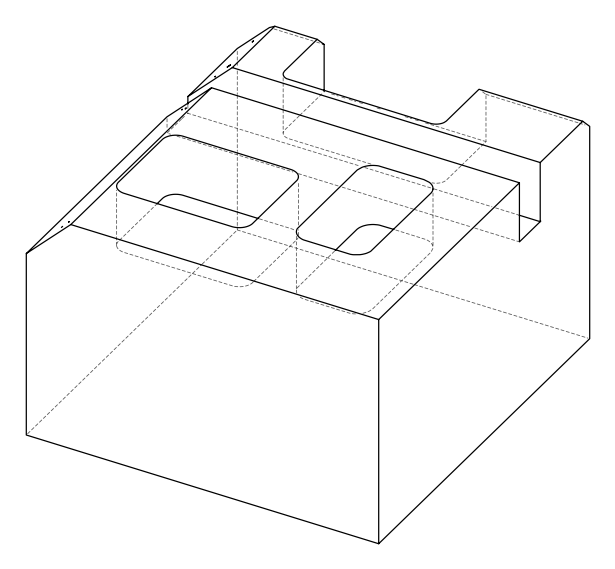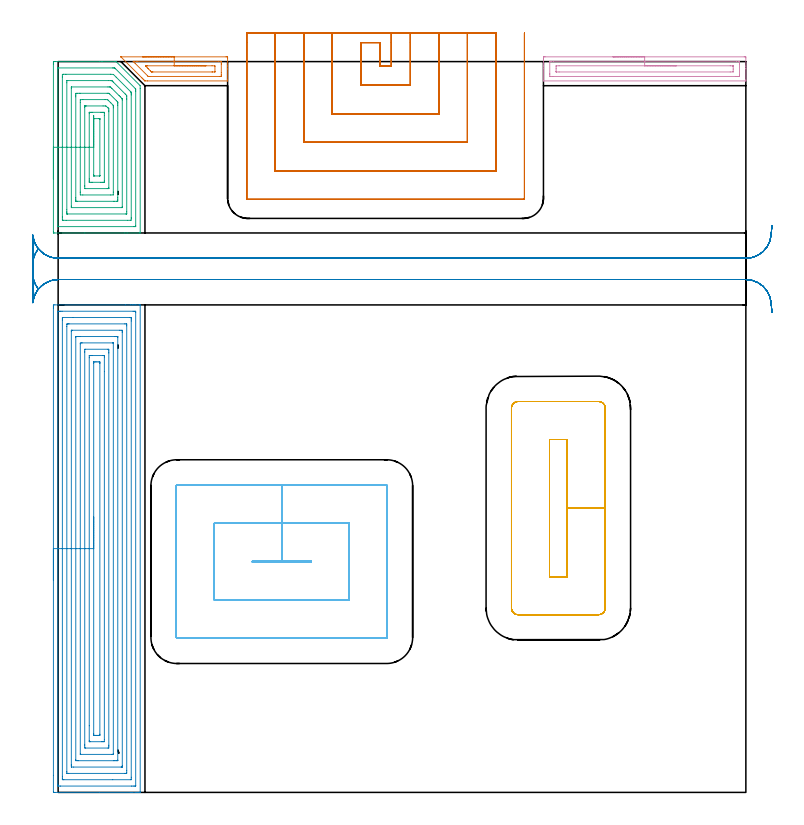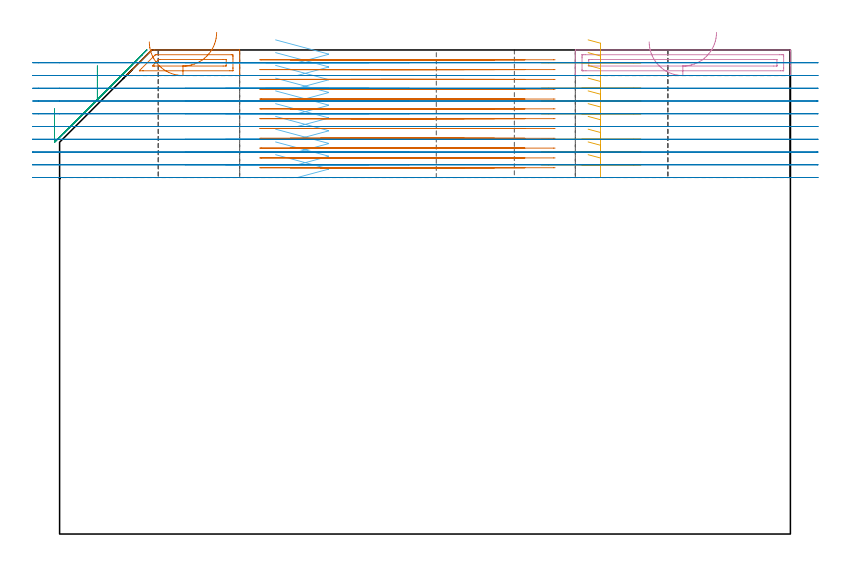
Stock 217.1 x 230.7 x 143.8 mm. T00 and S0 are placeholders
(PLAN: 8 operations, 3 tool changes, 74.8 min)
(1 AREA_MILL | FG_CHAMFER_SURFACE | UGT0205_001 | 0.93 min | 1246 mm3)
(2 AREA_MILL_1 | FG_CHAMFER_SURFACE_1 | UGT0205_001 | 12.73 min | 60939 mm3)
(3 AREA_MILL_2 | FG_CHAMFER_SURFACE_2 | UGT0205_001 | 4.65 min | 23199 mm3)
(4 AREA_MILL_3 | FG_CHAMFER_SURFACE_3 | UGT0205_001 | 1.74 min | 1984 mm3)
(5 MILL_RECTANGULAR_POCKET | POCKET_RECTANGULAR_STRAIGHT | NXT0201_012 | Follow Part, ap 4, ae 75% | 7.1 min | 140665 mm3)
(6 MILL_RECTANGULAR_POCKET_1 | POCKET_RECTANGULAR_STRAIGHT_1 | NXT0201_012 | Follow Part, ap 4, ae 75% | 9.6 min | 199137 mm3)
(7 MILL_SLOT | SLOT_PARTIAL_RECTANGULAR | NXT0201_011 | Follow Part, ap 3, ae 75% | 27.91 min | 186118 mm3)
(8 MILL_RECTANGULAR_SLOT | SLOT_RECTANGULAR | NXT0201_012 | Follow Part, ap 4, ae 75% | 10.14 min | 180454 mm3)
(TOOL UGT0205_001 | Chamfer Mill 20 x 3 x 45 deg. | D20 FL50 Z2)
(TOOL NXT0201_012 | ENDMILL 16mm [2P460-1600-NA 1630] | D16 FL38 Z6)
(TOOL NXT0201_011 | ENDMILL 12mm [2P460-1200-NA 1630] | D12 FL38 Z6)
(OP 1 AREA_MILL)
G17 G21 G94 G90
T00 M6
G54
G17 G0 G90 X26.65 Y232.2 S1061 M3
G43 Z153.8 H0
Z146.2
G94 G1 X26.688 Z145.328 F250.
X26.802 Z144.463
X26.991 Z143.612
X27.253 Z142.78
X27.587 Z141.974
X27.99 Z141.2
X28.459 Z140.464
X28.99 Z139.772
X29.579 Z139.129
X30.222 Z138.539
X30.914 Z138.008
X31.65 Z137.54
X32.424 Z137.137
X33.23 Z136.803
X34.062 Z136.541
X34.914 Z136.352
X35.778 Z136.238
X36.65 Z136.2
X53.009 Y232.199 Z136.201
X53.323 Y232.196 Z136.202
X53.49 Y232.191 Z136.204
X53.5 Y231.886 Z136.509
Y229.272 Z139.121
Y228.496 Z139.902
Y228.4 Z139.998
Y224.914 Z143.485
X53.498 Y224.666 Z143.732
X53.49 Y224.604 Z143.792
X53.451 Y224.6 Z143.8
X28.249
X27.4 Y224.602 Z143.797
X27.397 Y224.603 Z143.796
X27.365 Y224.635 Z143.765
X27.084 Y224.914 Z143.481
X26.923 Y225.076 Z143.322
X26.813 Y225.186 Z143.212
X26.648 Y225.349 Z143.045
X26.481 Y225.518 Z142.88
X19.825 Y232.174 Z136.224
X19.817 Y232.195 Z136.203
X19.818 Y232.197 Z136.202
X19.829 Y232.199 Z136.199
X36.65 Y232.2 Z136.2
Y230.786 Z137.614
X50.589 Y230.785 Z137.615
X51.241 Y230.782 Z137.618
X51.48 Y230.779 Z137.621
X51.49 Y230.773 Z137.627
X51.497 Y230.762 Z137.638
X51.499 Y230.143 Z138.257
X51.5 Y229.888 Z138.512
Y227.273 Z141.127
X51.499 Y226.657 Z141.743
X51.498 Y226.403 Z141.997
X51.49 Y226.146 Z142.254
X51.476 Y226.021 Z142.379
X51.403 Y226.019 Z142.381
X51.241 Y226.016 Z142.384
X51.008 Y226.015 Z142.385
X28.901 Y226.014 Z142.386
X28.575 Y226.015 Z142.385
X28.494 Y226.017 Z142.383
X28.455 Y226.02 Z142.38
X28.438 Y226.024 Z142.376
X28.41 Y226.048 Z142.352
X28.249 Y226.202 Z142.198
X24.307 Y230.143 Z138.257
X23.828 Y230.624 Z137.776
X23.708 Y230.751 Z137.649
X23.688 Y230.773 Z137.627
X23.713 Y230.779 Z137.621
X23.828 Y230.782 Z137.618
X24.062 Y230.784 Z137.616
X24.712 Y230.786 Z137.614
X24.945
X36.65
Y229.372 Z139.028
X48.588 Y229.371 Z139.029
X49.375 Y229.367 Z139.033
X49.472 Y229.365 Z139.035
X49.494 Y229.272 Z139.128
X49.498 Y229.246 Z139.154
X49.499 Y227.501 Z140.899
X49.496 Y227.474 Z140.926
X49.488 Y227.435 Z140.965
X49.472 Y227.434 Z140.966
X48.689 Y227.429 Z140.971
X48.588
X29.917
X29.714 Y227.43 Z140.97
X29.579 Y227.432 Z140.968
X29.475 Y227.436 Z140.964
X29.456 Y227.452 Z140.948
X29.373 Y227.528 Z140.872
X29.134 Y227.765 Z140.635
X28.499 Y228.4 Z140.
X28.249 Y228.65 Z139.75
X27.635 Y229.272 Z139.128
X27.558 Y229.353 Z139.047
X27.844 Y229.365 Z139.035
X28.047 Y229.37 Z139.03
X28.148 Y229.371 Z139.029
X36.65 Y229.372 Z139.028
X37.522 Z139.067
X38.387 Z139.18
X39.238 Z139.369
X40.07 Z139.632
X40.876 Z139.965
X41.65 Z140.368
X42.386 Z140.837
X43.078 Z141.368
X43.721 Z141.957
X44.31 Z142.601
X44.842 Z143.293
X45.31 Z144.028
X45.713 Z144.802
X46.047 Z145.608
X46.309 Z146.44
X46.498 Z147.292
X46.612 Z148.157
X46.65 Z149.028
G0 Z153.8
M5
M2
(OP 2 AREA_MILL_1)
G17 G21 G94 G90
T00 M6
G54
G17 G0 G90 X-1.5 Y66.95 S1061 M3
G43 Z153.8 H0
Z126.4
G94 G1 Y66.988 Z125.528 F250.
Y67.102 Z124.664
Y67.291 Z123.812
Y67.553 Z122.98
Y67.887 Z122.174
Y68.29 Z121.4
Y68.758 Z120.664
Y69.29 Z119.972
Y69.879 Z119.329
Y70.522 Z118.74
Y71.214 Z118.208
Y71.95 Z117.74
Y72.724 Z117.337
Y73.53 Z117.003
Y74.362 Z116.741
Y75.213 Z116.552
Y76.078 Z116.438
Y76.95 Z116.4
Y152.866
X-1.499 Y153.289 Z116.401
X-1.495 Y153.754 Z116.403
X-1.492 Y153.891 Z116.406
X-1.036 Y153.9 Z116.862
X21.302 Z139.198
X22.788 Z140.683
X23.346 Z141.242
X23.671 Z141.567
X24.228 Z142.124
X24.553 Z142.448
X25.558 Z143.457
X25.892 Y153.893 Z143.783
X25.897 Y153.892 Z143.788
X25.9 Y153.735 Z143.8
Y0.165
X25.897 Y0.008 Z143.788
X25.892 Y0.007 Z143.783
X25.558 Y0. Z143.457
X25.204 Z143.103
X24.553 Z142.448
X23.346 Z141.242
X22.788 Z140.683
X13.066 Z130.963
X-1.055 Z116.842
X-1.317 Y0.003 Z116.581
X-1.492 Y0.01 Z116.406
X-1.499 Y0.187 Z116.399
X-1.5 Y5.382 Z116.4
Y76.95
X-0.086 Z117.814
X-0.085 Y151.709 Z117.815
X-0.084 Y151.812 Z117.816
X-0.082 Y151.863 Z117.818
X-0.08 Y151.882 Z117.82
X-0.054 Y151.89 Z117.846
X0.339 Y151.898 Z118.239
X0.729 Y151.899 Z118.629
X1.219 Y151.9 Z119.119
X23.671 Y151.899 Z141.571
X24.164 Y151.897 Z142.064
X24.38 Y151.89 Z142.28
X24.479 Y151.878 Z142.379
X24.485 Y151.573 Z142.385
Y151.503
Y2.191
X24.484 Y2.088 Z142.384
X24.481 Y2.037 Z142.381
X24.48 Y2.018 Z142.38
X24.454 Y2.01 Z142.354
X24.061 Y2.002 Z141.961
X23.671 Y2.001 Z141.571
X23.18 Y2. Z141.08
X0.729 Y2.001 Z118.629
X0.236 Y2.003 Z118.136
X0.02 Y2.01 Z117.92
X-0.079 Y2.022 Z117.821
X-0.085 Y2.327 Z117.815
Y2.397
X-0.086 Y76.95 Z117.814
X1.328 Z119.228
X1.329 Y149.111 Z119.229
X1.331 Y149.718 Z119.231
X1.333 Y149.86 Z119.233
X1.335 Y149.887 Z119.235
X1.371 Y149.893 Z119.271
X1.433 Y149.899 Z119.333
X4.74 Y149.9 Z122.64
X22.609 Y149.899 Z140.509
X22.788 Y149.896 Z140.688
X22.968 Y149.89 Z140.868
X23.065 Y149.88 Z140.965
X23.068 Y149.813 Z140.968
X23.07 Y149.718 Z140.97
X23.071 Y149.431 Z140.971
Y148.825
Y4.789
X23.069 Y4.182 Z140.969
X23.067 Y4.04 Z140.967
X23.065 Y4.013 Z140.965
X23.028 Y4.007 Z140.928
X22.967 Y4.002 Z140.867
X17.233 Y4. Z135.133
X1.791 Z119.691
X1.611 Y4.004 Z119.511
X1.432 Y4.01 Z119.332
X1.335 Y4.02 Z119.235
X1.332 Y4.087 Z119.232
X1.33 Y4.182 Z119.23
X1.329 Y4.468 Z119.229
Y5.075
X1.328 Y76.95 Z119.228
X2.743 Z120.643
Y147.039
X2.746 Y147.677 Z120.646
X2.75 Y147.884 Z120.65
X2.951 Y147.891 Z120.851
X3.376 Y147.9 Z121.276
X3.408 Z121.308
X21.055 Z138.955
X21.455 Y147.895 Z139.355
X21.647 Y147.89 Z139.547
X21.651 Y147.779 Z139.551
X21.656 Y147.292 Z139.556
X21.657 Y6.861 Z139.557
X21.654 Y6.223 Z139.554
X21.65 Y6.016 Z139.55
X21.449 Y6.009 Z139.349
X21.024 Y6. Z138.924
X20.992 Z138.892
X3.345 Z121.245
X2.945 Y6.005 Z120.845
X2.752 Y6.01 Z120.652
X2.749 Y6.121 Z120.649
X2.743 Y6.608 Z120.643
Y76.95
X4.157 Z122.057
Y145.459
X4.158 Y145.665 Z122.058
X4.161 Y145.802 Z122.061
X4.166 Y145.891 Z122.066
X4.179 Y145.894 Z122.079
X4.259 Y145.898 Z122.159
X4.502 Y145.9 Z122.402
X19.503 Z137.403
X20.141 Y145.893 Z138.041
X20.226 Y145.89 Z138.126
X20.237 Y145.562 Z138.137
X20.242 Y145.356 Z138.142
X20.243 Y145.253 Z138.143
Y145.15
Y8.441
X20.242 Y8.235 Z138.142
X20.239 Y8.098 Z138.139
X20.234 Y8.009 Z138.134
X20.22 Y8.006 Z138.12
X20.141 Y8.002 Z138.041
X19.898 Y8. Z137.798
X4.897 Z122.797
X4.259 Y8.007 Z122.159
X4.174 Y8.01 Z122.074
X4.163 Y8.338 Z122.063
X4.158 Y8.544 Z122.058
X4.157 Y8.647 Z122.057
Y8.75
Y76.95
X5.571 Z123.471
X5.572 Y143.696 Z123.472
X5.573 Y143.811 Z123.473
X5.576 Y143.867 Z123.476
X5.578 Y143.887 Z123.478
X5.603 Y143.893 Z123.503
X6.023 Y143.898 Z123.923
X6.479 Y143.9 Z124.379
X6.906 Z124.806
X17.95 Z135.85
X18.377 Y143.896 Z136.277
X18.803 Y143.89 Z136.703
X18.823 Y143.888 Z136.723
X18.824 Y143.87 Z136.724
X18.827 Y143.823 Z136.727
X18.828 Y143.742 Z136.728
X18.829 Y143.62 Z136.729
X18.828 Y10.204 Z136.728
X18.827 Y10.089 Z136.727
X18.824 Y10.033 Z136.724
X18.822 Y10.013 Z136.722
X18.797 Y10.007 Z136.697
X18.377 Y10.002 Z136.277
X17.921 Y10. Z135.821
X17.494 Z135.394
X6.45 Z124.35
X6.023 Y10.004 Z123.923
X5.597 Y10.01 Z123.497
X5.577 Y10.012 Z123.477
X5.576 Y10.03 Z123.476
X5.573 Y10.077 Z123.473
X5.572 Y10.158 Z123.472
X5.571 Y10.28 Z123.471
Y76.95
X6.985 Z124.885
X6.986 Y141.601 Z124.886
X6.987 Y141.682 Z124.887
X6.992 Y141.875 Z124.892
X7.357 Y141.891 Z125.257
X7.574 Y141.899 Z125.474
X17.279 Y141.9 Z135.179
X17.36 Y141.899 Z135.26
X17.381 Y141.897 Z135.281
X17.399 Y141.891 Z135.299
X17.408 Y141.884 Z135.308
X17.41 Y141.864 Z135.31
X17.414 Y141.763 Z135.314
Y12.299
X17.413 Y12.218 Z135.313
X17.408 Y12.025 Z135.308
X17.043 Y12.009 Z134.943
X16.826 Y12.001 Z134.726
X7.121 Y12. Z125.021
X7.04 Y12.001 Z124.94
X7.019 Y12.003 Z124.919
X7.001 Y12.009 Z124.901
X6.992 Y12.015 Z124.892
X6.99 Y12.036 Z124.89
X6.986 Y12.137 Z124.886
X6.985 Y76.95 Z124.885
X8.4 Z126.3
Y139.003
X8.401 Y139.276 Z126.301
X8.407 Y139.896 Z126.307
X8.667 Y139.9 Z126.567
X15.726 Z133.626
X15.993 Y139.896 Z133.893
X15.997 Y139.625 Z133.897
X16. Y139.003 Z133.9
Y138.729
Y14.897
X15.999 Y14.624 Z133.899
X15.993 Y14.004 Z133.893
X15.733 Y14. Z133.633
X8.67 Z126.57
X8.407 Y14.004 Z126.307
X8.403 Y14.275 Z126.303
X8.4 Y14.897 Z126.3
Y15.171
Y76.95
X9.814 Z127.714
Y137.218
X9.818 Y137.842 Z127.718
X9.82 Y137.881 Z127.72
X9.846 Y137.89 Z127.746
X9.93 Y137.895 Z127.83
X10.098 Y137.898 Z127.998
X10.435 Y137.9 Z128.335
X10.643 Z128.543
X14.173 Z132.073
X14.393 Z132.293
X14.503 Y137.898 Z132.403
X14.557 Y137.894 Z132.457
X14.579 Y137.89 Z132.479
X14.58 Y137.875 Z132.48
X14.585 Y137.483 Z132.485
X14.586 Y132.906 Z132.486
X14.585 Y16.682 Z132.485
X14.582 Y16.058 Z132.482
X14.58 Y16.02 Z132.48
X14.554 Y16.01 Z132.454
X14.47 Y16.005 Z132.37
X14.302 Y16.002 Z132.202
X13.965 Y16. Z131.865
X13.757 Z131.657
X10.227 Z128.127
X10.007 Z127.907
X9.897 Y16.002 Z127.797
X9.843 Y16.006 Z127.743
X9.821 Y16.01 Z127.721
X9.82 Y16.025 Z127.72
X9.815 Y16.417 Z127.715
X9.814 Y21.039 Z127.714
Y76.95
X11.228 Z129.128
Y135.522
X11.229 Y135.613 Z129.129
X11.234 Y135.794 Z129.134
X11.238 Y135.891 Z129.138
X11.26 Y135.894 Z129.16
X11.318 Y135.897 Z129.218
X11.738 Y135.9 Z129.638
X12.2 Z130.1
X12.62 Z130.52
X13.082 Y135.897 Z130.982
X13.148 Y135.894 Z131.048
X13.161 Y135.891 Z131.061
X13.166 Y135.824 Z131.066
X13.17 Y135.704 Z131.07
X13.172 Y135.523 Z131.072
Y135.432
Y18.378
X13.171 Y18.287 Z131.071
X13.166 Y18.106 Z131.066
X13.162 Y18.009 Z131.062
X13.14 Y18.006 Z131.04
X13.082 Y18.003 Z130.982
X12.662 Y18. Z130.562
X12.2 Z130.1
X11.78 Z129.68
X11.318 Y18.003 Z129.218
X11.252 Y18.006 Z129.152
X11.239 Y18.009 Z129.139
X11.234 Y18.076 Z129.134
X11.23 Y18.196 Z129.13
X11.228 Y18.377 Z129.128
Y18.468
Y76.95
Y77.822 Z129.166
Y78.686 Z129.28
Y79.538 Z129.469
Y80.37 Z129.731
Y81.176 Z130.065
Y81.95 Z130.468
Y82.686 Z130.936
Y83.378 Z131.468
Y84.021 Z132.057
Y84.61 Z132.7
Y85.142 Z133.392
Y85.61 Z134.128
Y86.013 Z134.902
Y86.347 Z135.708
Y86.609 Z136.54
Y86.798 Z137.391
Y86.912 Z138.256
Y86.95 Z139.128
G0 Z153.8
M5
M2
(OP 3 AREA_MILL_2)
G17 G21 G94 G90
T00 M6
G54
G17 G0 G90 X-1.5 Y193.65 S1061 M3
G43 Z153.8 H0
Z126.4
G94 G1 Y193.688 Z125.528 F250.
Y193.802 Z124.663
Y193.991 Z123.812
Y194.253 Z122.98
Y194.587 Z122.174
Y194.99 Z121.4
Y195.458 Z120.664
Y195.99 Z119.972
Y196.579 Z119.329
Y197.222 Z118.739
Y197.914 Z118.208
Y198.65 Z117.74
Y199.424 Z117.337
Y200.23 Z117.003
Y201.062 Z116.741
Y201.913 Z116.552
Y202.778 Z116.438
Y203.65 Z116.4
Y229.78
X-1.498 Y230.199 Z116.402
X-1.493 Y230.658 Z116.403
X-1.491 Y230.692 Z116.405
X-1.036 Y230.7 Z116.86
X13.082 Z130.976
X13.848 Z131.747
X13.965 Z131.863
X17.935 Z135.834
X18.263 Y230.699 Z136.161
X18.299 Y230.69 Z136.196
X18.341 Y230.66 Z136.24
X25.893 Y223.106 Z143.793
X25.9 Y222.234 Z143.8
Y176.658
X25.895 Y176.61 Z143.793
X25.778 Y176.6 Z143.676
X21.79 Z139.689
X21.024 Z138.917
X8.411 Z126.307
X-1.055 Z116.841
X-1.423 Y176.604 Z116.473
X-1.491 Y176.61 Z116.405
X-1.498 Y176.68 Z116.398
X-1.5 Y177.101 Z116.4
Y203.65
X-0.086 Z117.814
Y228.429
X-0.084 Y228.634 Z117.816
X-0.082 Y228.683 Z117.818
X-0.08 Y228.688 Z117.82
X-0.056 Y228.692 Z117.844
X0.009 Y228.696 Z117.909
X0.189 Y228.699 Z118.089
X17.225 Y228.7 Z135.125
X17.494 Y228.697 Z135.394
X17.764 Y228.693 Z135.664
X17.839 Y228.69 Z135.739
X17.882 Y228.656 Z135.782
X17.962 Y228.582 Z135.862
X18.12 Y228.429 Z136.02
X24.315 Y222.234 Z142.215
X24.407 Y222.138 Z142.307
X24.461 Y222.078 Z142.361
X24.479 Y222.051 Z142.379
X24.48 Y222.029 Z142.38
X24.484 Y221.826 Z142.384
X24.486 Y221.417 Z142.386
Y221.349
Y178.871
X24.484 Y178.666 Z142.384
X24.481 Y178.617 Z142.381
X24.48 Y178.612 Z142.38
X24.455 Y178.608 Z142.355
X24.39 Y178.604 Z142.29
X24.211 Y178.601 Z142.111
X23.941 Y178.6 Z141.841
X0.116 Y178.601 Z118.016
X-0.008 Y178.604 Z117.892
X-0.047 Y178.607 Z117.853
X-0.079 Y178.613 Z117.821
X-0.081 Y178.671 Z117.819
X-0.085 Y178.802 Z117.815
X-0.086 Y203.65 Z117.814
X1.328 Z119.228
X1.329 Y225.774 Z119.229
X1.33 Y226.056 Z119.23
X1.335 Y226.659 Z119.235
X1.575 Y226.696 Z119.475
X1.611 Y226.698 Z119.511
X2.453 Y226.7 Z120.353
X16.572 Y226.699 Z134.472
X16.612 Y226.698 Z134.512
X17.429 Y226.659 Z135.329
X17.494 Y226.599 Z135.394
X18.327 Y225.774 Z136.227
X22.788 Y221.312 Z140.688
X22.997 Y221.095 Z140.897
X23.048 Y221.041 Z140.948
X23.065 Y221.003 Z140.965
X23.067 Y220.937 Z140.967
X23.07 Y220.748 Z140.97
X23.071 Y220.465 Z140.971
Y220.181
Y181.526
X23.07 Y181.244 Z140.97
X23.064 Y180.641 Z140.964
X22.825 Y180.604 Z140.725
X22.788 Y180.602 Z140.688
X21.947 Y180.6 Z139.847
X2.534 Z120.434
X1.65 Y180.602 Z119.55
X1.611 Y180.606 Z119.511
X1.335 Y180.641 Z119.235
X1.332 Y180.921 Z119.232
X1.329 Y181.526 Z119.229
Y181.809
X1.328 Y203.65 Z119.228
X2.743 Z120.643
Y224.004
X2.746 Y224.636 Z120.646
X2.749 Y224.679 Z120.649
X2.753 Y224.69 Z120.653
X2.77 Y224.693 Z120.67
X2.856 Y224.697 Z120.756
X3.029 Y224.699 Z120.929
X15.919 Z133.819
X16.612 Y224.691 Z134.512
X16.813 Y224.688 Z134.713
X16.901 Y224.682 Z134.801
X16.944 Y224.676 Z134.844
X16.964 Y224.672 Z134.864
X17.037 Y224.603 Z134.937
X17.341 Y224.308 Z135.241
X17.494 Y224.157 Z135.394
X21.186 Y220.465 Z139.086
X21.349 Y220.296 Z139.249
X21.65 Y219.983 Z139.55
X21.654 Y219.833 Z139.554
X21.656 Y219.58 Z139.556
X21.657 Y218.944 Z139.557
Y218.695
Y183.296
X21.654 Y182.664 Z139.554
X21.651 Y182.621 Z139.551
X21.647 Y182.61 Z139.547
X21.63 Y182.607 Z139.53
X21.544 Y182.603 Z139.444
X21.37 Y182.601 Z139.27
X2.949 Z120.849
X2.83 Y182.604 Z120.73
X2.771 Y182.608 Z120.671
X2.749 Y182.612 Z120.649
X2.748 Y182.63 Z120.648
X2.744 Y183.045 Z120.644
X2.743 Y183.296 Z120.643
Y183.931
Y203.65
X4.157 Z122.057
Y222.336
X4.158 Y222.439 Z122.058
X4.162 Y222.642 Z122.062
X4.164 Y222.692 Z122.064
X4.173 Y222.694 Z122.073
X4.201 Y222.697 Z122.101
X4.259 Y222.699 Z122.159
X15.729 Z133.629
X16.149 Y222.698 Z134.049
X16.38 Y222.693 Z134.28
X16.494 Y222.689 Z134.394
X16.612 Y222.578 Z134.512
X16.965 Y222.234 Z134.865
X19.259 Y219.943 Z137.159
X19.622 Y219.58 Z137.522
X20.141 Y219.053 Z138.041
X20.226 Y218.964 Z138.126
X20.236 Y218.796 Z138.136
X20.24 Y218.695 Z138.14
X20.242 Y218.593 Z138.142
X20.243 Y184.964 Z138.143
X20.242 Y184.861 Z138.142
X20.238 Y184.658 Z138.138
X20.236 Y184.608 Z138.136
X20.227 Y184.606 Z138.127
X20.199 Y184.603 Z138.099
X20.141 Y184.601 Z138.041
X4.259 Z122.159
X4.192 Y184.602 Z122.092
X4.174 Y184.605 Z122.074
X4.168 Y184.608 Z122.068
X4.164 Y184.625 Z122.064
X4.16 Y184.759 Z122.06
X4.157 Y184.963 Z122.057
Y185.066
Y203.65
X5.571 Z123.471
Y219.58
X5.572 Y220.032 Z123.472
X5.576 Y220.465 Z123.476
X5.578 Y220.682 Z123.478
X5.794 Y220.694 Z123.694
X6.023 Y220.697 Z123.923
X6.671 Y220.7 Z124.571
X6.906 Z124.806
X15.495 Z133.395
X15.729 Y220.697 Z133.629
X15.964 Y220.693 Z133.864
X16.03 Y220.69 Z133.93
X16.075 Y220.665 Z133.975
X16.146 Y220.599 Z134.046
X16.287 Y220.465 Z134.187
X18.377 Y218.374 Z136.277
X18.657 Y218.089 Z136.557
X18.796 Y217.944 Z136.696
X18.822 Y217.91 Z136.722
X18.825 Y217.874 Z136.725
X18.826 Y217.81 Z136.726
X18.829 Y217.356 Z136.729
Y216.925
Y187.72
X18.828 Y187.268 Z136.728
X18.824 Y186.835 Z136.724
X18.822 Y186.618 Z136.722
X18.606 Y186.606 Z136.506
X18.377 Y186.603 Z136.277
X17.729 Y186.6 Z135.629
X17.494 Z135.394
X6.023 Y186.601 Z123.923
X5.789 Y186.603 Z123.689
X5.632 Y186.607 Z123.532
X5.581 Y186.61 Z123.481
X5.578 Y186.631 Z123.478
X5.575 Y186.684 Z123.475
X5.572 Y186.835 Z123.472
X5.571 Y187.289 Z123.471
Y187.72
Y203.65
X6.985 Z124.885
Y217.81
X6.99 Y218.61 Z124.89
X6.992 Y218.695 Z124.892
X7.783 Y218.7 Z125.683
X14.847 Z132.747
X15.596 Y218.695 Z133.496
X15.729 Y218.566 Z133.629
X16.493 Y217.81 Z134.393
X16.612 Y217.691 Z134.512
X17.368 Y216.925 Z135.268
X17.408 Y216.87 Z135.308
X17.41 Y216.823 Z135.31
X17.413 Y216.723 Z135.313
X17.414 Y216.522 Z135.314
X17.415 Y216.119 Z135.315
X17.414 Y189.49 Z135.314
X17.41 Y188.69 Z135.31
X17.408 Y188.605 Z135.308
X16.617 Y188.6 Z134.517
X7.793 Z125.693
X6.992 Y188.605 Z124.892
X6.986 Y189.41 Z124.886
X6.985 Y189.49 Z124.885
Y203.65
X8.399 Z126.299
X8.4 Y216.311 Z126.3
X8.403 Y216.583 Z126.303
X8.406 Y216.66 Z126.306
X8.409 Y216.691 Z126.309
X8.424 Y216.693 Z126.324
X8.506 Y216.697 Z126.406
X8.67 Y216.699 Z126.57
X8.894 Y216.7 Z126.794
X14.189 Y216.699 Z132.089
X14.847 Y216.692 Z132.747
X15.083 Y216.688 Z132.983
X15.729 Y216.115 Z133.629
X15.81 Y216.04 Z133.71
X15.895 Y215.947 Z133.795
X15.994 Y215.831 Z133.894
X15.996 Y215.773 Z133.896
X15.999 Y215.155 Z133.899
X16. Y214.883 Z133.9
Y190.989
X15.997 Y190.717 Z133.897
X15.994 Y190.641 Z133.894
X15.991 Y190.609 Z133.891
X15.976 Y190.607 Z133.876
X15.894 Y190.603 Z133.794
X15.729 Y190.601 Z133.629
X15.505 Y190.6 Z133.405
X8.67 Y190.601 Z126.57
X8.443 Y190.604 Z126.343
X8.409 Y190.61 Z126.309
X8.406 Y190.618 Z126.306
X8.403 Y190.644 Z126.303
X8.4 Y191.26 Z126.3
Y191.532
X8.399 Y203.65 Z126.299
X9.814 Z127.714
Y214.27
X9.816 Y214.581 Z127.716
X9.818 Y214.658 Z127.718
X9.82 Y214.688 Z127.72
X9.864 Y214.692 Z127.764
X10.008 Y214.698 Z127.908
X10.435 Y214.7 Z128.335
X10.889 Z128.789
X13.536 Z131.436
X13.965 Y214.699 Z131.865
X14.421 Y214.697 Z132.321
X14.555 Y214.69 Z132.455
X14.58 Y214.684 Z132.48
X14.582 Y214.639 Z132.482
X14.584 Y214.533 Z132.484
X14.586 Y214.27 Z132.486
Y213.646
Y193.03
X14.584 Y192.719 Z132.484
X14.582 Y192.642 Z132.482
X14.58 Y192.612 Z132.48
X14.536 Y192.608 Z132.436
X14.392 Y192.602 Z132.292
X13.965 Y192.6 Z131.865
X13.511 Z131.411
X10.864 Z128.764
X10.435 Y192.601 Z128.335
X9.979 Y192.603 Z127.879
X9.845 Y192.61 Z127.745
X9.82 Y192.615 Z127.72
X9.818 Y192.661 Z127.718
X9.815 Y192.767 Z127.715
X9.814 Y193.03 Z127.714
Y193.654
Y203.65
X11.228 Z129.128
Y212.5
X11.23 Y212.588 Z129.13
X11.234 Y212.678 Z129.134
X11.236 Y212.691 Z129.136
X11.244 Y212.694 Z129.144
X11.268 Y212.698 Z129.168
X11.318 Y212.699 Z129.218
X12.883 Z130.783
X13.082 Y212.695 Z130.982
X13.148 Y212.691 Z131.048
X13.165 Y212.688 Z131.065
X13.168 Y212.649 Z131.068
X13.17 Y212.59 Z131.07
X13.172 Y212.5 Z131.072
Y212.41
X13.171 Y194.8 Z131.071
X13.17 Y194.712 Z131.07
X13.166 Y194.622 Z131.066
X13.164 Y194.609 Z131.064
X13.156 Y194.606 Z131.056
X13.132 Y194.602 Z131.032
X13.082 Y194.601 Z130.982
X11.517 Z129.417
X11.318 Y194.605 Z129.218
X11.252 Y194.609 Z129.152
X11.235 Y194.612 Z129.135
X11.232 Y194.651 Z129.132
X11.23 Y194.71 Z129.13
X11.228 Y194.8 Z129.128
Y194.89
Y203.65
Y204.522 Z129.166
Y205.386 Z129.28
Y206.238 Z129.469
Y207.07 Z129.731
Y207.876 Z130.065
Y208.65 Z130.468
Y209.386 Z130.936
Y210.078 Z131.467
Y210.721 Z132.057
Y211.31 Z132.7
Y211.842 Z133.392
Y212.31 Z134.128
Y212.713 Z134.902
Y213.047 Z135.708
Y213.309 Z136.54
Y213.498 Z137.391
Y213.612 Z138.256
Y213.65 Z139.128
G0 Z153.8
M5
M2
(OP 4 AREA_MILL_3)
G17 G21 G94 G90
T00 M6
G54
G17 G0 G90 X175.15 Y232.2 S1061 M3
G43 Z153.8 H0
Z146.2
G94 G1 X175.188 Z145.328 F250.
X175.302 Z144.464
X175.491 Z143.612
X175.753 Z142.78
X176.087 Z141.974
X176.49 Z141.2
X176.958 Z140.464
X177.49 Z139.772
X178.079 Z139.129
X178.722 Z138.54
X179.414 Z138.008
X180.15 Z137.54
X180.924 Z137.137
X181.73 Z136.803
X182.562 Z136.541
X183.414 Z136.352
X184.278 Z136.238
X185.15 Z136.2
X216.59 Y232.199 Z136.201
X216.905 Y232.196
X217.09 Y232.192 Z136.204
X217.1 Y231.886 Z136.509
Y229.272 Z139.122
Y228.532 Z139.866
Y228.4 Z139.998
Y224.914 Z143.484
X217.098 Y224.693 Z143.705
X217.09 Y224.604 Z143.791
X217.033 Y224.6 Z143.8
X153.267
X153.21 Y224.604 Z143.791
X153.2 Y224.695 Z143.703
Y228.532 Z139.866
Y229.272 Z139.122
Y231.517 Z136.879
X153.204 Y231.886 Z136.509
X153.21 Y232.192 Z136.204
X153.395 Y232.196 Z136.201
X153.71 Y232.2 Z136.2
X185.15
Y230.786 Z137.614
X214.166
X214.819 Y230.784 Z137.616
X215.056 Y230.781 Z137.619
X215.086 Y230.779 Z137.621
X215.09 Y230.77 Z137.63
X215.097 Y230.741 Z137.659
X215.1 Y230.143 Z138.257
Y229.867 Z138.533
X215.099 Y226.381 Z142.019
X215.093 Y226.104 Z142.296
X215.09 Y226.029 Z142.371
X215.061 Y226.021 Z142.379
X214.982 Y226.019 Z142.381
X214.819 Y226.016 Z142.384
X214.586 Y226.015 Z142.385
X213.933 Y226.014 Z142.386
X156.134
X155.481 Y226.016 Z142.384
X155.244 Y226.019 Z142.381
X155.214 Y226.021 Z142.379
X155.21 Y226.03 Z142.37
X155.203 Y226.059 Z142.341
X155.2 Y226.657 Z141.743
Y226.934 Z141.466
X155.201 Y230.419 Z137.981
X155.207 Y230.697 Z137.703
X155.21 Y230.771 Z137.629
X155.239 Y230.779 Z137.621
X155.318 Y230.782 Z137.618
X155.481 Y230.784 Z137.616
X155.714 Y230.786 Z137.614
X156.367
X185.15
Y229.372 Z139.028
X212.162 Y229.371 Z139.029
X212.948 Y229.37 Z139.03
X213.047 Y229.367 Z139.033
X213.077 Y229.365 Z139.035
X213.09 Y229.355 Z139.045
X213.094 Y229.323 Z139.077
X213.098 Y229.272 Z139.128
X213.1 Y229.22 Z139.18
Y228.348 Z140.052
X213.098 Y227.528 Z140.872
X213.096 Y227.48 Z140.92
X213.089 Y227.436 Z140.964
X212.162 Y227.429 Z140.971
X158.138
X157.352 Y227.43 Z140.97
X157.253 Y227.433 Z140.967
X157.224 Y227.435 Z140.965
X157.21 Y227.445 Z140.955
X157.206 Y227.477 Z140.923
X157.202 Y227.528 Z140.872
X157.2 Y227.58 Z140.82
Y228.452 Z139.948
X157.202 Y229.272 Z139.128
X157.204 Y229.32 Z139.08
X157.211 Y229.365 Z139.035
X158.138 Y229.371 Z139.029
X185.15 Y229.372 Z139.028
X186.022 Z139.066
X186.886 Z139.18
X187.738 Z139.369
X188.57 Z139.631
X189.376 Z139.965
X190.15 Z140.368
X190.886 Z140.837
X191.578 Z141.368
X192.221 Z141.957
X192.81 Z142.601
X193.342 Z143.293
X193.81 Z144.028
X194.213 Z144.802
X194.547 Z145.608
X194.809 Z146.44
X194.998 Z147.292
X195.112 Z148.157
X195.15 Z149.028
G0 Z153.8
M5
M2
(OP 5 MILL_RECTANGULAR_POCKET)
G17 G21 G94 G90
T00 M6
G54
G17 G0 G90 X157.009 Y68.1 S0 M3
G43 Z153.8 H1
Z146.8
G94 G1 X160.7 Z145.811 F250.
Y89.75 Z140.01
Y111.4 F500.
X155.1
Y68.1
X160.7
Y89.75
X172.7
Y121.3
G3 X170.6 Y123.4 R2.1
G1 X145.2
G3 X143.1 Y121.3 R2.1
G1 Y58.2
G3 X145.2 Y56.1 R2.1
G1 X170.6
G3 X172.7 Y58.2 R2.1
G1 Y89.75
Y90.75
G0 X157.009 Y68.1 Z143.01
G1 X160.7 Z142.021 F250.
Y89.75 Z136.22
Y111.4 F500.
X155.1
Y68.1
X160.7
Y89.75
X172.7
Y121.3
G3 X170.6 Y123.4 R2.1
G1 X145.2
G3 X143.1 Y121.3 R2.1
G1 Y58.2
G3 X145.2 Y56.1 R2.1
G1 X170.6
G3 X172.7 Y58.2 R2.1
G1 Y89.75
Y90.75
G0 X157.009 Y68.1 Z139.22
G1 X160.7 Z138.231 F250.
Y89.75 Z132.43
Y111.4 F500.
X155.1
Y68.1
X160.7
Y89.75
X172.7
Y121.3
G3 X170.6 Y123.4 R2.1
G1 X145.2
G3 X143.1 Y121.3 R2.1
G1 Y58.2
G3 X145.2 Y56.1 R2.1
G1 X170.6
G3 X172.7 Y58.2 R2.1
G1 Y89.75
Y90.75
G0 X157.009 Y68.1 Z135.43
G1 X160.7 Z134.441 F250.
Y89.75 Z128.64
Y111.4 F500.
X155.1
Y68.1
X160.7
Y89.75
X172.7
Y121.3
G3 X170.6 Y123.4 R2.1
G1 X145.2
G3 X143.1 Y121.3 R2.1
G1 Y58.2
G3 X145.2 Y56.1 R2.1
G1 X170.6
G3 X172.7 Y58.2 R2.1
G1 Y89.75
Y90.75
G0 X157.009 Y68.1 Z131.64
G1 X160.7 Z130.651 F250.
Y89.75 Z124.85
Y111.4 F500.
X155.1
Y68.1
X160.7
Y89.75
X172.7
Y121.3
G3 X170.6 Y123.4 R2.1
G1 X145.2
G3 X143.1 Y121.3 R2.1
G1 Y58.2
G3 X145.2 Y56.1 R2.1
G1 X170.6
G3 X172.7 Y58.2 R2.1
G1 Y89.75
Y90.75
G0 X157.009 Y68.1 Z127.85
G1 X160.7 Z126.861 F250.
Y89.75 Z121.06
Y111.4 F500.
X155.1
Y68.1
X160.7
Y89.75
X172.7
Y121.3
G3 X170.6 Y123.4 R2.1
G1 X145.2
G3 X143.1 Y121.3 R2.1
G1 Y58.2
G3 X145.2 Y56.1 R2.1
G1 X170.6
G3 X172.7 Y58.2 R2.1
G1 Y89.75
Y90.75
G0 X157.009 Y68.1 Z124.06
G1 X160.7 Z123.071 F250.
Y89.75 Z117.27
Y111.4 F500.
X155.1
Y68.1
X160.7
Y89.75
X172.7
Y121.3
G3 X170.6 Y123.4 R2.1
G1 X145.2
G3 X143.1 Y121.3 R2.1
G1 Y58.2
G3 X145.2 Y56.1 R2.1
G1 X170.6
G3 X172.7 Y58.2 R2.1
G1 Y89.75
Y90.75
G0 X157.009 Y68.1 Z120.27
G1 X160.7 Z119.281 F250.
Y89.75 Z113.48
Y111.4 F500.
X155.1
Y68.1
X160.7
Y89.75
X172.7
Y121.3
G3 X170.6 Y123.4 R2.1
G1 X145.2
G3 X143.1 Y121.3 R2.1
G1 Y58.2
G3 X145.2 Y56.1 R2.1
G1 X170.6
G3 X172.7 Y58.2 R2.1
G1 Y89.75
Y90.75
G0 X157.009 Y68.1 Z116.48
G1 X160.7 Z115.491 F250.
Y89.75 Z109.69
Y111.4 F500.
X155.1
Y68.1
X160.7
Y89.75
X172.7
Y121.3
G3 X170.6 Y123.4 R2.1
G1 X145.2
G3 X143.1 Y121.3 R2.1
G1 Y58.2
G3 X145.2 Y56.1 R2.1
G1 X170.6
G3 X172.7 Y58.2 R2.1
G1 Y89.75
Y90.75
G0 X157.009 Y68.1 Z112.69
G1 X160.7 Z111.701 F250.
Y89.75 Z105.9
Y111.4 F500.
X155.1
Y68.1
X160.7
Y89.75
X172.7
Y121.3
G3 X170.6 Y123.4 R2.1
G1 X145.2
G3 X143.1 Y121.3 R2.1
G1 Y58.2
G3 X145.2 Y56.1 R2.1
G1 X170.6
G3 X172.7 Y58.2 R2.1
G1 Y89.75
Y90.75
G0 Z153.8
M5
M2
(OP 6 MILL_RECTANGULAR_POCKET_1)
G17 G21 G94 G90
T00 M6
G54
G17 G0 G90 X64.159 Y72.7 S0 M3
G43 Z153.8 H1
Z146.8
G94 G1 X79.9 Z142.582 F250.
Y73. Z142.502
X70.6 Z140.01
X61.3 F500.
Y72.7
X79.9
Y73.
X70.6
Y85.
X49.3
Y60.7
X91.9
Y85.
X70.6
Y97.
X37.5
G3 X37.3 Y96.8 R0.2
G1 Y48.9
G3 X37.5 Y48.7 R0.2
G1 X103.7
G3 X103.9 Y48.9 R0.2
G1 Y96.8
G3 X103.7 Y97. R0.2
G1 X70.6
X69.6
G0 X64.159 Y72.7 Z143.01
G1 X79.9 Z138.792 F250.
Y73. Z138.712
X70.6 Z136.22
X61.3 F500.
Y72.7
X79.9
Y73.
X70.6
Y85.
X49.3
Y60.7
X91.9
Y85.
X70.6
Y97.
X37.5
G3 X37.3 Y96.8 R0.2
G1 Y48.9
G3 X37.5 Y48.7 R0.2
G1 X103.7
G3 X103.9 Y48.9 R0.2
G1 Y96.8
G3 X103.7 Y97. R0.2
G1 X70.6
X69.6
G0 X64.159 Y72.7 Z139.22
G1 X79.9 Z135.002 F250.
Y73. Z134.922
X70.6 Z132.43
X61.3 F500.
Y72.7
X79.9
Y73.
X70.6
Y85.
X49.3
Y60.7
X91.9
Y85.
X70.6
Y97.
X37.5
G3 X37.3 Y96.8 R0.2
G1 Y48.9
G3 X37.5 Y48.7 R0.2
G1 X103.7
G3 X103.9 Y48.9 R0.2
G1 Y96.8
G3 X103.7 Y97. R0.2
G1 X70.6
X69.6
G0 X64.159 Y72.7 Z135.43
G1 X79.9 Z131.212 F250.
Y73. Z131.132
X70.6 Z128.64
X61.3 F500.
Y72.7
X79.9
Y73.
X70.6
Y85.
X49.3
Y60.7
X91.9
Y85.
X70.6
Y97.
X37.5
G3 X37.3 Y96.8 R0.2
G1 Y48.9
G3 X37.5 Y48.7 R0.2
G1 X103.7
G3 X103.9 Y48.9 R0.2
G1 Y96.8
G3 X103.7 Y97. R0.2
G1 X70.6
X69.6
G0 X64.159 Y72.7 Z131.64
G1 X79.9 Z127.422 F250.
Y73. Z127.342
X70.6 Z124.85
X61.3 F500.
Y72.7
X79.9
Y73.
X70.6
Y85.
X49.3
Y60.7
X91.9
Y85.
X70.6
Y97.
X37.5
G3 X37.3 Y96.8 R0.2
G1 Y48.9
G3 X37.5 Y48.7 R0.2
G1 X103.7
G3 X103.9 Y48.9 R0.2
G1 Y96.8
G3 X103.7 Y97. R0.2
G1 X70.6
X69.6
G0 X64.159 Y72.7 Z127.85
G1 X79.9 Z123.632 F250.
Y73. Z123.552
X70.6 Z121.06
X61.3 F500.
Y72.7
X79.9
Y73.
X70.6
Y85.
X49.3
Y60.7
X91.9
Y85.
X70.6
Y97.
X37.5
G3 X37.3 Y96.8 R0.2
G1 Y48.9
G3 X37.5 Y48.7 R0.2
G1 X103.7
G3 X103.9 Y48.9 R0.2
G1 Y96.8
G3 X103.7 Y97. R0.2
G1 X70.6
X69.6
G0 X64.159 Y72.7 Z124.06
G1 X79.9 Z119.842 F250.
Y73. Z119.762
X70.6 Z117.27
X61.3 F500.
Y72.7
X79.9
Y73.
X70.6
Y85.
X49.3
Y60.7
X91.9
Y85.
X70.6
Y97.
X37.5
G3 X37.3 Y96.8 R0.2
G1 Y48.9
G3 X37.5 Y48.7 R0.2
G1 X103.7
G3 X103.9 Y48.9 R0.2
G1 Y96.8
G3 X103.7 Y97. R0.2
G1 X70.6
X69.6
G0 X64.159 Y72.7 Z120.27
G1 X79.9 Z116.052 F250.
Y73. Z115.972
X70.6 Z113.48
X61.3 F500.
Y72.7
X79.9
Y73.
X70.6
Y85.
X49.3
Y60.7
X91.9
Y85.
X70.6
Y97.
X37.5
G3 X37.3 Y96.8 R0.2
G1 Y48.9
G3 X37.5 Y48.7 R0.2
G1 X103.7
G3 X103.9 Y48.9 R0.2
G1 Y96.8
G3 X103.7 Y97. R0.2
G1 X70.6
X69.6
G0 X64.159 Y72.7 Z116.48
G1 X79.9 Z112.262 F250.
Y73. Z112.182
X70.6 Z109.69
X61.3 F500.
Y72.7
X79.9
Y73.
X70.6
Y85.
X49.3
Y60.7
X91.9
Y85.
X70.6
Y97.
X37.5
G3 X37.3 Y96.8 R0.2
G1 Y48.9
G3 X37.5 Y48.7 R0.2
G1 X103.7
G3 X103.9 Y48.9 R0.2
G1 Y96.8
G3 X103.7 Y97. R0.2
G1 X70.6
X69.6
G0 X64.159 Y72.7 Z112.69
G1 X79.9 Z108.472 F250.
Y73. Z108.392
X70.6 Z105.9
X61.3 F500.
Y72.7
X79.9
Y73.
X70.6
Y85.
X49.3
Y60.7
X91.9
Y85.
X70.6
Y97.
X37.5
G3 X37.3 Y96.8 R0.2
G1 Y48.9
G3 X37.5 Y48.7 R0.2
G1 X103.7
G3 X103.9 Y48.9 R0.2
G1 Y96.8
G3 X103.7 Y97. R0.2
G1 X70.6
X69.6
G0 Z153.8
M5
M2
(OP 7 MILL_SLOT)
G17 G21 G94 G90
T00 M6
G54
G17 G0 G90 X105.2 Y239.7 S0 M3
G43 Z153.8 H1
Z140.885
G94 G1 Y236.7 F250.
Y229.2 F500.
X101.5
Y236.7
X95.5
Y223.2
X111.2
Y236.7
Y239.7 F250.
X86.5
Y236.7
Y214.2 F500.
X120.2
Y236.7
Y239.7 F250.
X77.5
Y236.7
Y205.2 F500.
X129.2
Y236.7
Y239.7 F250.
X68.5
Y236.7
Y196.2 F500.
X138.2
Y236.7
Y239.7 F250.
X59.5
Y236.7
Y187.6 F500.
G3 X59.9 Y187.2 R0.4
G1 X146.8
G3 X147.2 Y187.6 R0.4
G1 Y236.7
Y239.7 F250.
G0 X105.2 Z137.969
G1 Y236.7
Y229.2 F500.
X101.5
Y236.7
X95.5
Y223.2
X111.2
Y236.7
Y239.7 F250.
X86.5
Y236.7
Y214.2 F500.
X120.2
Y236.7
Y239.7 F250.
X77.5
Y236.7
Y205.2 F500.
X129.2
Y236.7
Y239.7 F250.
X68.5
Y236.7
Y196.2 F500.
X138.2
Y236.7
Y239.7 F250.
X59.5
Y236.7
Y187.6 F500.
G3 X59.9 Y187.2 R0.4
G1 X146.8
G3 X147.2 Y187.6 R0.4
G1 Y236.7
Y239.7 F250.
G0 X105.2 Z135.054
G1 Y236.7
Y229.2 F500.
X101.5
Y236.7
X95.5
Y223.2
X111.2
Y236.7
Y239.7 F250.
X86.5
Y236.7
Y214.2 F500.
X120.2
Y236.7
Y239.7 F250.
X77.5
Y236.7
Y205.2 F500.
X129.2
Y236.7
Y239.7 F250.
X68.5
Y236.7
Y196.2 F500.
X138.2
Y236.7
Y239.7 F250.
X59.5
Y236.7
Y187.6 F500.
G3 X59.9 Y187.2 R0.4
G1 X146.8
G3 X147.2 Y187.6 R0.4
G1 Y236.7
Y239.7 F250.
G0 X105.2 Z132.138
G1 Y236.7
Y229.2 F500.
X101.5
Y236.7
X95.5
Y223.2
X111.2
Y236.7
Y239.7 F250.
X86.5
Y236.7
Y214.2 F500.
X120.2
Y236.7
Y239.7 F250.
X77.5
Y236.7
Y205.2 F500.
X129.2
Y236.7
Y239.7 F250.
X68.5
Y236.7
Y196.2 F500.
X138.2
Y236.7
Y239.7 F250.
X59.5
Y236.7
Y187.6 F500.
G3 X59.9 Y187.2 R0.4
G1 X146.8
G3 X147.2 Y187.6 R0.4
G1 Y236.7
Y239.7 F250.
G0 X105.2 Z129.223
G1 Y236.7
Y229.2 F500.
X101.5
Y236.7
X95.5
Y223.2
X111.2
Y236.7
Y239.7 F250.
X86.5
Y236.7
Y214.2 F500.
X120.2
Y236.7
Y239.7 F250.
X77.5
Y236.7
Y205.2 F500.
X129.2
Y236.7
Y239.7 F250.
X68.5
Y236.7
Y196.2 F500.
X138.2
Y236.7
Y239.7 F250.
X59.5
Y236.7
Y187.6 F500.
G3 X59.9 Y187.2 R0.4
G1 X146.8
G3 X147.2 Y187.6 R0.4
G1 Y236.7
Y239.7 F250.
G0 X105.2 Z126.308
G1 Y236.7
Y229.2 F500.
X101.5
Y236.7
X95.5
Y223.2
X111.2
Y236.7
Y239.7 F250.
X86.5
Y236.7
Y214.2 F500.
X120.2
Y236.7
Y239.7 F250.
X77.5
Y236.7
Y205.2 F500.
X129.2
Y236.7
Y239.7 F250.
X68.5
Y236.7
Y196.2 F500.
X138.2
Y236.7
Y239.7 F250.
X59.5
Y236.7
Y187.6 F500.
G3 X59.9 Y187.2 R0.4
G1 X146.8
G3 X147.2 Y187.6 R0.4
G1 Y236.7
Y239.7 F250.
G0 X105.2 Z123.392
G1 Y236.7
Y229.2 F500.
X101.5
Y236.7
X95.5
Y223.2
X111.2
Y236.7
Y239.7 F250.
X86.5
Y236.7
Y214.2 F500.
X120.2
Y236.7
Y239.7 F250.
X77.5
Y236.7
Y205.2 F500.
X129.2
Y236.7
Y239.7 F250.
X68.5
Y236.7
Y196.2 F500.
X138.2
Y236.7
Y239.7 F250.
X59.5
Y236.7
Y187.6 F500.
G3 X59.9 Y187.2 R0.4
G1 X146.8
G3 X147.2 Y187.6 R0.4
G1 Y236.7
Y239.7 F250.
G0 X105.2 Z120.477
G1 Y236.7
Y229.2 F500.
X101.5
Y236.7
X95.5
Y223.2
X111.2
Y236.7
Y239.7 F250.
X86.5
Y236.7
Y214.2 F500.
X120.2
Y236.7
Y239.7 F250.
X77.5
Y236.7
Y205.2 F500.
X129.2
Y236.7
Y239.7 F250.
X68.5
Y236.7
Y196.2 F500.
X138.2
Y236.7
Y239.7 F250.
X59.5
Y236.7
Y187.6 F500.
G3 X59.9 Y187.2 R0.4
G1 X146.8
G3 X147.2 Y187.6 R0.4
G1 Y236.7
Y239.7 F250.
G0 X105.2 Z117.562
G1 Y236.7
Y229.2 F500.
X101.5
Y236.7
X95.5
Y223.2
X111.2
Y236.7
Y239.7 F250.
X86.5
Y236.7
Y214.2 F500.
X120.2
Y236.7
Y239.7 F250.
X77.5
Y236.7
Y205.2 F500.
X129.2
Y236.7
Y239.7 F250.
X68.5
Y236.7
Y196.2 F500.
X138.2
Y236.7
Y239.7 F250.
X59.5
Y236.7
Y187.6 F500.
G3 X59.9 Y187.2 R0.4
G1 X146.8
G3 X147.2 Y187.6 R0.4
G1 Y236.7
Y239.7 F250.
G0 X105.2 Z114.646
G1 Y236.7
Y229.2 F500.
X101.5
Y236.7
X95.5
Y223.2
X111.2
Y236.7
Y239.7 F250.
X86.5
Y236.7
Y214.2 F500.
X120.2
Y236.7
Y239.7 F250.
X77.5
Y236.7
Y205.2 F500.
X129.2
Y236.7
Y239.7 F250.
X68.5
Y236.7
Y196.2 F500.
X138.2
Y236.7
Y239.7 F250.
X59.5
Y236.7
Y187.6 F500.
G3 X59.9 Y187.2 R0.4
G1 X146.8
G3 X147.2 Y187.6 R0.4
G1 Y236.7
Y239.7 F250.
G0 X105.2 Z111.731
G1 Y236.7
Y229.2 F500.
X101.5
Y236.7
X95.5
Y223.2
X111.2
Y236.7
Y239.7 F250.
X86.5
Y236.7
Y214.2 F500.
X120.2
Y236.7
Y239.7 F250.
X77.5
Y236.7
Y205.2 F500.
X129.2
Y236.7
Y239.7 F250.
X68.5
Y236.7
Y196.2 F500.
X138.2
Y236.7
Y239.7 F250.
X59.5
Y236.7
Y187.6 F500.
G3 X59.9 Y187.2 R0.4
G1 X146.8
G3 X147.2 Y187.6 R0.4
G1 Y236.7
Y239.7 F250.
G0 X105.2 Z108.815
G1 Y236.7
Y229.2 F500.
X101.5
Y236.7
X95.5
Y223.2
X111.2
Y236.7
Y239.7 F250.
X86.5
Y236.7
Y214.2 F500.
X120.2
Y236.7
Y239.7 F250.
X77.5
Y236.7
Y205.2 F500.
X129.2
Y236.7
Y239.7 F250.
X68.5
Y236.7
Y196.2 F500.
X138.2
Y236.7
Y239.7 F250.
X59.5
Y236.7
Y187.6 F500.
G3 X59.9 Y187.2 R0.4
G1 X146.8
G3 X147.2 Y187.6 R0.4
G1 Y236.7
Y239.7 F250.
G0 X105.2 Z105.9
G1 Y236.7
Y229.2 F500.
X101.5
Y236.7
X95.5
Y223.2
X111.2
Y236.7
Y239.7 F250.
X86.5
Y236.7
Y214.2 F500.
X120.2
Y236.7
Y239.7 F250.
X77.5
Y236.7
Y205.2 F500.
X129.2
Y236.7
Y239.7 F250.
X68.5
Y236.7
Y196.2 F500.
X138.2
Y236.7
Y239.7 F250.
X59.5
Y236.7
Y187.6 F500.
G3 X59.9 Y187.2 R0.4
G1 X146.8
G3 X147.2 Y187.6 R0.4
G1 Y236.7
Y239.7 F250.
G0 Z153.8
M5
M2
(OP 8 MILL_RECTANGULAR_SLOT)
G17 G21 G94 G90
T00 M6
G54
G17 G0 G90 X225.33 Y178.896 S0 M3
G43 Z153.8 H1
Z140.01
G94 G1 X225.07 Y175.908 F250.
G2 X217.1 Y168.6 R8. F500.
G1 X0.
G2 X-6.245 Y171.6 R8.
G3 X-8. Y166.6 R8.
G1 Y163.9
G3 X-6.245 Y158.9 R8.
G2 X0. Y161.9 R8.
G1 X217.1
G2 X225.07 Y154.592 R8.
G1 X225.33 Y151.604 F250.
G0 Y178.896 Z136.22
G1 X225.07 Y175.908
G2 X217.1 Y168.6 R8. F500.
G1 X0.
G2 X-6.245 Y171.6 R8.
G3 X-8. Y166.6 R8.
G1 Y163.9
G3 X-6.245 Y158.9 R8.
G2 X0. Y161.9 R8.
G1 X217.1
G2 X225.07 Y154.592 R8.
G1 X225.33 Y151.604 F250.
G0 Y178.896 Z132.43
G1 X225.07 Y175.908
G2 X217.1 Y168.6 R8. F500.
G1 X0.
G2 X-6.245 Y171.6 R8.
G3 X-8. Y166.6 R8.
G1 Y163.9
G3 X-6.245 Y158.9 R8.
G2 X0. Y161.9 R8.
G1 X217.1
G2 X225.07 Y154.592 R8.
G1 X225.33 Y151.604 F250.
G0 Y178.896 Z128.64
G1 X225.07 Y175.908
G2 X217.1 Y168.6 R8. F500.
G1 X0.
G2 X-6.245 Y171.6 R8.
G3 X-8. Y166.6 R8.
G1 Y163.9
G3 X-6.245 Y158.9 R8.
G2 X0. Y161.9 R8.
G1 X217.1
G2 X225.07 Y154.592 R8.
G1 X225.33 Y151.604 F250.
G0 Y178.896 Z124.85
G1 X225.07 Y175.908
G2 X217.1 Y168.6 R8. F500.
G1 X0.
G2 X-6.312 Y171.684 R8.
G3 X-8. Y166.769 R8.
G1 Y163.731
G3 X-6.312 Y158.815 R8.
G2 X0. Y161.9 R8.
G1 X217.1
G2 X225.07 Y154.592 R8.
G1 X225.33 Y151.604 F250.
G0 Y178.896 Z121.06
G1 X225.07 Y175.908
G2 X217.1 Y168.6 R8. F500.
G1 X0.
G2 X-7.405 Y173.572 R8.
G1 X-7.433 Y173.583
G3 X-8. Y170.625 R8.
G1 Y159.875
G3 X-7.433 Y156.916 R8.
G1 X-7.405 Y156.927
G2 X0. Y161.9 R8.
G1 X217.1
G2 X225.07 Y154.592 R8.
G1 X225.33 Y151.604 F250.
G0 Y178.896 Z117.27
G1 X225.07 Y175.908
G2 X217.1 Y168.6 R8. F500.
G1 X0.
G2 X-7.93 Y175.543 R8.
G1 X-7.96 Y175.546
G3 X-8. Y174.744 R8.
G1 Y155.73
G3 X-7.961 Y154.943 R8.
G1 X-7.931 Y154.946
G2 X0. Y161.9 R8.
G1 X217.1
G2 X225.07 Y154.592 R8.
G1 X225.33 Y151.604 F250.
G0 Y178.896 Z113.48
G1 X225.07 Y175.908
G2 X217.1 Y168.6 R8. F500.
G1 X0.
G2 X-7.97 Y175.908 R8.
G1 X-8.
Y154.592
X-7.97
G2 X0. Y161.9 R8.
G1 X217.1
G2 X225.07 Y154.592 R8.
G1 X225.33 Y151.604 F250.
G0 Y178.896 Z109.69
G1 X225.07 Y175.908
G2 X217.1 Y168.6 R8. F500.
G1 X0.
G2 X-7.97 Y175.908 R8.
G1 X-8.
Y154.592
X-7.97
G2 X0. Y161.9 R8.
G1 X217.1
G2 X225.07 Y154.592 R8.
G1 X225.33 Y151.604 F250.
G0 Y178.896 Z105.9
G1 X225.07 Y175.908
G2 X217.1 Y168.6 R8. F500.
G1 X0.
G2 X-7.97 Y175.908 R8.
G1 X-8.
Y154.592
X-7.97
G2 X0. Y161.9 R8.
G1 X217.1
G2 X225.07 Y154.592 R8.
G1 X225.33 Y151.604 F250.
G0 Z153.8
M5
M2
